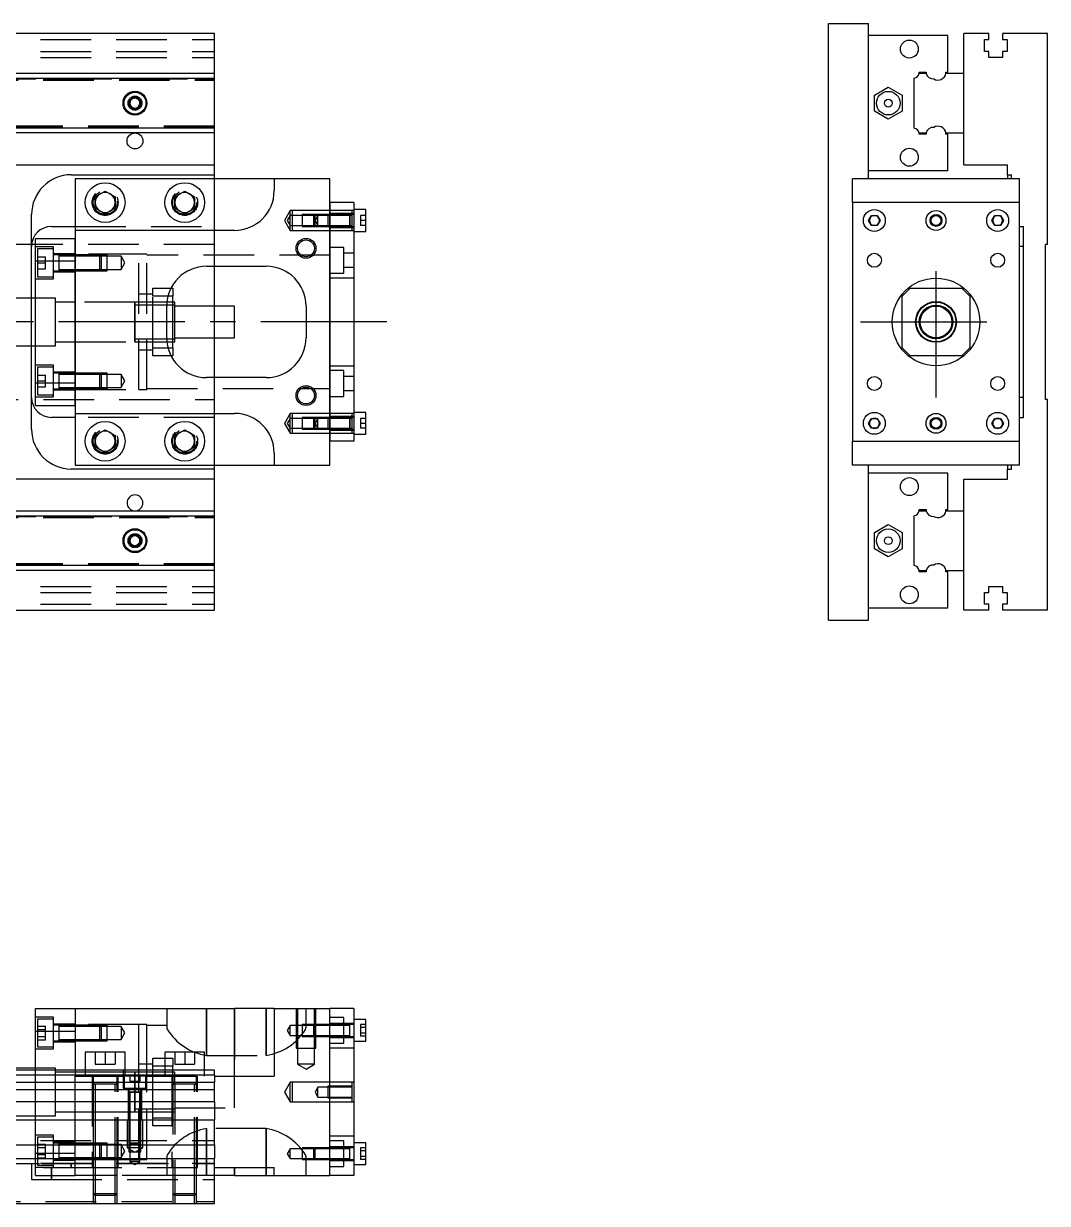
# Model space of a CAD drawing. Extents: x -10 to 729, y -290 to 77.
# Drawn here: x 472 to 729.4, y -221.6 to 75 of the extents above; entities that cross this region are included whole.
import ezdxf

# ---------------------------------------------------------------- set-up
doc = ezdxf.new("R2010")
doc.units = 0
doc.linetypes.add('CENTER', pattern=[50.8, 31.75, -6.35, 6.35, -6.35])
doc.linetypes.add('DASHED', pattern=[19.05, 12.7, -6.35])
doc.layers.get('0').update_dxf_attribs({"linetype": 'CONTINUOUS'})
doc.layers.add('CENTER', color=1, linetype='CENTER')

msp = doc.modelspace()

# ---------------------------------------------------------------- linework, layer by layer
at = {"color": 7, "linetype": 'CONTINUOUS'}
for p, q in [((674.39, 75), (684.39, 75)), ((674.39, -75), (674.39, 75)), ((684.39, 36), (684.39, 75)), ((520, 72.5), (310, 72.5)), ((520, 62.5), (520, 72.5)), ((704.39, 72), (684.39, 72)), ((704.39, 62.8), (704.39, 72)), ((708.39, 62.5), (708.39, 72.5)), ((714.69, 72.5), (708.39, 72.5)), ((714.69, 71), (714.69, 72.5)), ((718.09, 72.5), (718.09, 71)), ((729.39, 72.5), (718.09, 72.5)), ((729.39, 19.5), (729.39, 72.5)), ((713.54, 71), (714.69, 71)), ((713.54, 68), (713.54, 71)), ((718.09, 71), (719.24, 71)), ((719.24, 71), (719.24, 68)), ((714.69, 68), (713.54, 68)), ((714.69, 66.5), (714.69, 68)), ((718.09, 66.5), (714.69, 66.5)), ((718.09, 68), (718.09, 66.5)), ((719.24, 68), (718.09, 68)), ((310, 62.5), (520, 62.5)), ((520, 61.247728), (520, 62.5)), ((697.142272, 62.5), (698.91668, 62.5)), ((697.187056, 62.8), (698.89, 62.8)), ((703.867372, 62.5), (708.39, 62.5)), ((703.89, 62.8), (704.39, 62.8)), ((708.39, 47.5), (708.39, 62.5)), ((708.39, 47.5), (708.39, 62.5)), ((310, 61.247728), (520, 61.247728)), ((520, 48.752272), (520, 61.247728)), ((695.89, 48.752272), (695.89, 61.247728)), ((498.75, 55.721688), (500, 56.443376)), ((500, 56.443376), (501.25, 55.721688)), ((685.889999, 57.020726), (689.39, 59.041452)), ((685.89, 52.979274), (685.889999, 57.020726)), ((689.39, 59.041452), (692.889999, 57.020726)), ((692.889999, 57.020726), (692.889999, 52.979274)), ((498.75, 54.278312), (498.75, 55.721688)), ((500, 53.556624), (498.75, 54.278312)), ((501.25, 54.278312), (500, 53.556624)), ((501.25, 55.721688), (501.25, 54.278312)), ((689.39, 50.958548), (685.89, 52.979274)), ((692.889999, 52.979274), (689.39, 50.958548)), ((520, 48.752272), (310, 48.752272)), ((520, 47.5), (310, 47.5)), ((520, 47.5), (520, 48.752272)), ((520, 39.5), (520, 47.5)), ((697.142272, 47.5), (698.91668, 47.5)), ((703.867372, 47.5), (708.39, 47.5)), ((708.39, 39.5), (708.39, 47.5)), ((698.89, 47.2), (697.187056, 47.2)), ((704.39, 47.2), (703.89, 47.2)), ((704.39, 38), (704.39, 47.2)), ((446.708204, 39.5), (520, 39.5)), ((520, 37), (520, 39.5)), ((708.39, 39.5), (719.39, 39.5)), ((719.39, 37), (719.39, 39.5)), ((484, 37), (520, 37)), ((485, 36), (485, 23)), ((535, 36), (485, 36)), ((520, 36), (520, 37)), ((535, 36), (535, 33)), ((549, 36), (535, 36)), ((549, 30), (549, 36)), ((680.39, 30), (680.39, 36)), ((722.39, 36), (680.39, 36)), ((704.39, 38), (684.39, 38)), ((719.39, 37), (720.39, 37)), ((719.39, 37), (719.39, 36)), ((720.39, 36), (720.39, 37)), ((722.39, 30), (722.39, 36)), ((490, 31.443376), (492.5, 32.886752)), ((492.5, 32.886752), (495, 31.443376)), ((510, 31.443376), (512.5, 32.886752)), ((512.5, 32.886752), (515, 31.443376)), ((490, 28.556624), (490, 31.443376)), ((495, 31.443376), (495, 28.556624)), ((510, 28.556624), (510, 31.443376)), ((515, 31.443376), (515, 28.556624)), ((555, 30), (549, 30)), ((549, 30), (549, -30)), ((549, -30), (549, 30)), ((555, 30), (555, -30)), ((680.39, 30), (680.39, -30)), ((722.39, 30), (680.39, 30)), ((722.39, -30), (722.39, 30)), ((474, 6), (474, 27)), ((492.5, 27.113248), (490, 28.556624)), ((495, 28.556624), (492.5, 27.113248)), ((512.5, 27.113248), (510, 28.556624)), ((515, 28.556624), (512.5, 27.113248)), ((558, 28.25), (555, 28.25)), ((558, 22.75), (558, 28.25)), ((684.446624, 25.5), (685.168312, 26.75)), ((685.168312, 26.75), (686.611688, 26.75)), ((686.611688, 26.75), (687.333376, 25.5)), ((715.446624, 25.5), (716.168312, 26.75)), ((716.168312, 26.75), (717.611688, 26.75)), ((717.611688, 26.75), (718.333376, 25.5)), ((479, 24), (485, 24)), ((685.168312, 24.25), (684.446624, 25.5)), ((686.611688, 24.25), (685.168312, 24.25)), ((687.333376, 25.5), (686.611688, 24.25)), ((716.168312, 24.25), (715.446624, 25.5)), ((717.611688, 24.25), (716.168312, 24.25)), ((718.333376, 25.5), (717.611688, 24.25)), ((722.39, 24), (723.39, 24)), ((723.39, -24), (723.39, 24)), ((475, 21), (485, 21)), ((475, 15.32971), (475, 21)), ((485, 23), (485, 15.32971)), ((525, 23), (485, 23)), ((555, 22.75), (558, 22.75)), ((723.39, 19), (722.39, 19)), ((729.39, 19.5), (728.89, 19.5)), ((728.89, -19.5), (728.89, 19.5)), ((475, 15.32971), (485, 15.32971)), ((475, -15.32971), (475, 15.32971)), ((485, -15.32971), (485, 15.32971)), ((485, 15.32971), (485, -15.32971)), ((518, 14), (533, 14)), ((520, 4), (520, 14)), ((475, 6), (470, 6)), ((509.5, 6.5), (508.317542, 6.5)), ((509.069714, 8.5), (509.5, 8.5)), ((509.5, 8.5), (509.5, 6.5)), ((509.5, -6.5), (509.5, 6.5)), ((694.89, 8.5), (692.89, 6.5)), ((692.89, -6.5), (692.89, 6.5)), ((694.89, 8.5), (707.89, 8.5)), ((709.89, 6.5), (707.89, 8.5)), ((709.89, 6.5), (709.89, -6.5)), ((508, -4), (508, 4)), ((509.5, 4.25), (508.003126, 4.25)), ((510, 5), (509.5, 5)), ((510, 4.25), (509.5, 4.25)), ((510, 0), (510, 5)), ((525, 4), (510, 4)), ((525, 0), (525, 4)), ((543, 4), (543, -4)), ((510, -5), (510, 0)), ((525, -4), (525, 0)), ((508.003126, -4.25), (509.5, -4.25)), ((509.5, -4.25), (510, -4.25)), ((509.5, -5), (510, -5)), ((510, -4), (525, -4)), ((520, -14), (520, -4)), ((470, -6), (475, -6)), ((474, -27), (474, -6)), ((508.317542, -6.5), (509.5, -6.5)), ((509.5, -8.5), (509.069714, -8.5)), ((509.5, -6.5), (509.5, -8.5)), ((692.89, -6.5), (694.89, -8.5)), ((707.89, -8.5), (694.89, -8.5)), ((707.89, -8.5), (709.89, -6.5)), ((533, -14), (518, -14)), ((475, -15.32971), (485, -15.32971)), ((475, -21), (475, -15.32971)), ((485, -15.32971), (485, -23)), ((723.39, -19), (722.39, -19)), ((729.39, -19.5), (728.89, -19.5)), ((729.39, -72.5), (729.39, -19.5)), ((475, -21), (485, -21)), ((485, -23), (525, -23)), ((485, -23), (485, -36)), ((558, -22.75), (555, -22.75)), ((558, -28.25), (558, -22.75)), ((485, -24), (479, -24)), ((684.446624, -25.5), (685.168312, -24.25)), ((685.168312, -26.75), (684.446624, -25.5)), ((685.168312, -24.25), (686.611688, -24.25)), ((686.611688, -24.25), (687.333376, -25.5)), ((687.333376, -25.5), (686.611688, -26.75)), ((715.446624, -25.5), (716.168312, -24.25)), ((716.168312, -26.75), (715.446624, -25.5)), ((716.168312, -24.25), (717.611688, -24.25)), ((717.611688, -24.25), (718.333376, -25.5)), ((718.333376, -25.5), (717.611688, -26.75)), ((722.39, -24), (723.39, -24)), ((490, -28.556624), (492.5, -27.113248)), ((490, -31.443376), (490, -28.556624)), ((492.5, -27.113248), (495, -28.556624)), ((495, -28.556624), (495, -31.443376)), ((510, -28.556624), (512.5, -27.113248)), ((510, -31.443376), (510, -28.556624)), ((512.5, -27.113248), (515, -28.556624)), ((515, -28.556624), (515, -31.443376)), ((555, -28.25), (558, -28.25)), ((686.611688, -26.75), (685.168312, -26.75)), ((717.611688, -26.75), (716.168312, -26.75)), ((492.5, -32.886752), (490, -31.443376)), ((495, -31.443376), (492.5, -32.886752)), ((512.5, -32.886752), (510, -31.443376)), ((515, -31.443376), (512.5, -32.886752)), ((555, -30), (549, -30)), ((549, -36), (549, -30)), ((680.39, -30), (722.39, -30)), ((680.39, -36), (680.39, -30)), ((722.39, -36), (722.39, -30)), ((535, -33), (535, -36)), ((520, -37), (484, -37)), ((485, -36), (535, -36)), ((520, -37), (520, -36)), ((520, -39.5), (520, -37)), ((535, -36), (549, -36)), ((722.39, -36), (680.39, -36)), ((684.39, -75), (684.39, -36)), ((704.39, -38), (684.39, -38)), ((704.39, -47.2), (704.39, -38)), ((719.39, -36), (719.39, -37)), ((719.39, -39.5), (719.39, -37)), ((719.39, -37), (720.39, -37)), ((720.39, -37), (720.39, -36)), ((520, -39.5), (446.708204, -39.5)), ((520, -47.5), (520, -39.5)), ((708.39, -47.5), (708.39, -39.5)), ((708.39, -39.5), (719.39, -39.5)), ((697.187056, -47.2), (698.89, -47.2)), ((703.89, -47.2), (704.39, -47.2)), ((310, -47.5), (520, -47.5)), ((310, -48.752272), (520, -48.752272)), ((520, -48.752272), (520, -47.5)), ((520, -61.247728), (520, -48.752272)), ((695.89, -61.247728), (695.89, -48.752272)), ((697.142272, -47.5), (698.91668, -47.5)), ((703.867372, -47.5), (708.39, -47.5)), ((708.39, -62.5), (708.39, -47.5)), ((708.39, -62.5), (708.39, -47.5)), ((685.889999, -52.979274), (689.39, -50.958548)), ((685.89, -57.020726), (685.889999, -52.979274)), ((689.39, -50.958548), (692.889999, -52.979274)), ((692.889999, -52.979274), (692.889999, -57.020726)), ((498.75, -54.278312), (500, -53.556624)), ((498.75, -55.721688), (498.75, -54.278312)), ((500, -56.443376), (498.75, -55.721688)), ((500, -53.556624), (501.25, -54.278312)), ((501.25, -55.721688), (500, -56.443376)), ((501.25, -54.278312), (501.25, -55.721688)), ((689.39, -59.041452), (685.89, -57.020726)), ((692.889999, -57.020726), (689.39, -59.041452)), ((520, -61.247728), (310, -61.247728)), ((520, -62.5), (520, -61.247728)), ((520, -62.5), (310, -62.5)), ((520, -72.5), (520, -62.5)), ((697.142272, -62.5), (698.91668, -62.5)), ((698.89, -62.8), (697.187056, -62.8)), ((703.867372, -62.5), (708.39, -62.5)), ((704.39, -62.8), (703.89, -62.8)), ((704.39, -72), (704.39, -62.8)), ((708.39, -72.5), (708.39, -62.5)), ((713.54, -68), (714.69, -68)), ((713.54, -71), (713.54, -68)), ((714.69, -66.5), (718.09, -66.5)), ((714.69, -68), (714.69, -66.5)), ((718.09, -66.5), (718.09, -68)), ((718.09, -68), (719.24, -68)), ((719.24, -68), (719.24, -71)), ((714.69, -71), (713.54, -71)), ((714.69, -72.5), (714.69, -71)), ((718.09, -71), (718.09, -72.5)), ((719.24, -71), (718.09, -71)), ((310, -72.5), (520, -72.5)), ((704.39, -72), (684.39, -72)), ((714.69, -72.5), (708.39, -72.5)), ((729.39, -72.5), (718.09, -72.5)), ((674.39, -75), (684.39, -75)), ((475, -178.28029), (475, -172.61)), ((475, -172.61), (485, -172.61)), ((485, -172.61), (525, -172.61)), ((485, -172.61), (485, -188.11)), ((525, -189.61), (525, -172.61)), ((535, -172.61), (525, -172.61)), ((535, -172.61), (535, -189.61)), ((535, -172.61), (549, -172.61)), ((555, -172.61), (549, -172.61)), ((549, -214.61), (549, -172.61)), ((555, -172.61), (555, -214.61)), ((558, -175.36), (555, -175.36)), ((558, -180.86), (558, -175.36)), ((475, -188.11), (475, -178.28029)), ((475, -178.28029), (485, -178.28029)), ((555, -180.86), (558, -180.86)), ((497.5, -183.61), (487.5, -183.61)), ((487.5, -183.61), (487.5, -188.11)), ((497.5, -188.11), (497.5, -183.61)), ((517.5, -183.61), (507.5, -183.61)), ((507.5, -183.61), (507.5, -188.11)), ((517.5, -188.11), (517.5, -183.61)), ((520, -188.11), (305.5, -188.11)), ((520, -189.362272), (305.5, -189.362272)), ((475, -187.61), (469.995, -187.61)), ((500, -193.61), (500, -188.609994)), ((500, -198.610006), (500, -188.609994)), ((500, -189.36), (500, -189.61)), ((501, -189.36), (500, -189.36)), ((504.5, -189.36), (501, -189.36)), ((507.5, -189.36), (504.5, -189.36)), ((520, -189.362272), (520, -188.11)), ((520, -189.362272), (520, -191.13668)), ((520, -189.61), (535, -189.61)), ((305.5, -191.13668), (520, -191.13668)), ((500, -190.91), (500, -192.61)), ((500, -192.61), (500, -193.61)), ((520, -193.033076), (520, -191.13668)), ((520, -193.033076), (305.5, -193.033076)), ((520, -196.087372), (520, -193.033076)), ((520, -196.087372), (305.5, -196.087372)), ((500, -197.86), (510, -197.86)), ((520, -196.087372), (520, -200.61)), ((0, -200.61), (520, -200.61)), ((520, -206.91), (520, -200.61)), ((0, -206.91), (520, -206.91)), ((520, -206.91), (520, -210.31)), ((558, -206.36), (555, -206.36)), ((558, -211.86), (558, -206.36)), ((0, -210.31), (520, -210.31)), ((520, -221.61), (520, -210.31)), ((520, -212.61), (535, -212.61)), ((525, -214.61), (525, -212.61)), ((535, -214.61), (535, -212.61)), ((555, -211.86), (558, -211.86)), ((525, -214.61), (520, -214.61)), ((525, -214.61), (535, -214.61)), ((535, -214.61), (549, -214.61)), ((555, -214.61), (549, -214.61)), ((0, -221.61), (520, -221.61))]:
    msp.add_line(p, q, dxfattribs=at)
at = {"color": 3, "linetype": 'DASHED'}
for p, q in [((0, 71), (520, 71)), ((0, 68), (520, 68)), ((0, 66.5), (520, 66.5)), ((305.5, 61.1), (520, 61.1)), ((305.5, 60.8), (520, 60.8)), ((310, 61.1147), (520, 61.1147)), ((501.477374, 55.25955), (501.5, 55)), ((520, 49.2), (305.5, 49.2)), ((520, 48.9), (305.5, 48.9)), ((520, 48.8853), (310, 48.8853)), ((520, 24), (520, 36)), ((495.477798, 30.364306), (495.5, 30)), ((509.5, 30), (509.520026, 30.346056)), ((539, 28), (537.556624, 25.5)), ((539, 26.75), (538.278312, 25.5)), ((539, 26.75), (539, 28)), ((539.5, 28), (539, 28)), ((539, 24.25), (539, 26.75)), ((542, 26.75), (539, 26.75)), ((539.5, 28), (539.5, 23)), ((549, 28), (539.5, 28)), ((542, 26.999994), (542, 24.000006)), ((545.25, 26.999994), (542, 26.999994)), ((545, 26.75), (542, 26.75)), ((545.25, 27), (545, 26.75)), ((545, 24.25), (545, 26.75)), ((549, 26.75), (545, 26.75)), ((545.25, 27), (545.25, 24)), ((549, 27), (545.25, 27)), ((549, 26.999994), (545.25, 26.999994)), ((546, 26.75), (545.278312, 25.5)), ((546, 24.25), (546, 26.75)), ((548.5, 26.999994), (548.5, 26.75)), ((548.5, 26.75), (548.5, 24.25)), ((554.5, 28), (549, 28)), ((555, 27.25), (549, 27.25)), ((554, 27), (549, 27)), ((554, 26.75), (549, 26.75)), ((554, 27), (553.995, 27)), ((554, 23.999994), (554, 27.000006)), ((554, 26.75), (554, 27.000006)), ((554, 26.875392), (554, 27)), ((554, 27), (554, 26.875392)), ((555, 27), (554, 27)), ((554.005, 27), (554, 27)), ((554, 24.124608), (554, 26.875392)), ((554, 26.875392), (554, 25.498804)), ((554, 24.25), (554, 26.75)), ((554.5, 26.75), (554, 26.75)), ((554.5, 28), (554.5, 27)), ((555, 28), (554.5, 28)), ((554.5, 27), (554.5, 24)), ((556.7, 26.75), (556.7, 25.5)), ((558, 26.75), (556.7, 26.75)), ((485, 24), (520, 24)), ((520, 23), (520, 24)), ((537.556624, 25.5), (539, 23)), ((538.278312, 25.5), (539, 24.25)), ((539, 23), (539, 24.25)), ((539, 24.25), (542, 24.25)), ((542, 24.25), (545, 24.25)), ((542, 24.000006), (545.25, 24.000006)), ((545, 24.25), (549, 24.25)), ((545, 24.25), (545.25, 24)), ((545.25, 24.000006), (549, 24.000006)), ((545.25, 24), (549, 24)), ((545.278312, 25.5), (546, 24.25)), ((548.5, 24.25), (548.5, 24.000006)), ((549, 24.25), (554, 24.25)), ((549, 24), (554, 24)), ((549, 23.75), (555, 23.75)), ((553.995, 24), (554, 24)), ((554, 25.498804), (554, 24.124608)), ((554, 23.999994), (554, 24.25)), ((554, 24.25), (554.5, 24.25)), ((554, 24), (554, 24.124608)), ((554, 24.124608), (554, 24)), ((554, 24), (555, 24)), ((554, 24), (554.005, 24)), ((554.5, 24), (554.5, 23)), ((558, 25.5), (556.7, 25.5)), ((556.7, 25.5), (556.7, 24.25)), ((558, 24.25), (556.7, 24.25)), ((485, 15.32971), (485, 21)), ((520, 14), (520, 23)), ((539, 23), (539.5, 23)), ((539.5, 23), (549, 23)), ((549, 23), (554.5, 23)), ((554.5, 23), (555, 23)), ((520, 19.5), (76.969694, 19.5)), ((479.5, 18.849242), (475, 18.849242)), ((475.5, 18.349242), (475.5, 11.349242)), ((479.5, 18.349242), (475.5, 18.349242)), ((479.5, 10.849242), (479.5, 18.849242)), ((552.5, 18.75), (549, 18.75)), ((552.5, 12.25), (552.5, 18.75)), ((475.5, 16.349242), (477.5, 16.349242)), ((475.5, 14.849242), (477.5, 14.849242)), ((477.5, 14.849242), (477.5, 16.349242)), ((477.5, 13.349242), (477.5, 14.849242)), ((485, 17.099242), (479.5, 17.099242)), ((480.9, 16.849242), (479.5, 16.849242)), ((480.9, 16.849242), (480.895, 16.849242)), ((480.9, 16.849248), (480.9, 12.849238)), ((480.9, 16.849248), (480.9, 12.849238)), ((480.9, 16.849242), (480.9, 16.63278)), ((480.905, 16.849242), (480.9, 16.849242)), ((485, 16.849242), (480.9, 16.849242)), ((480.9, 16.63278), (480.9, 13.065704)), ((485, 16.499242), (480.9, 16.499242)), ((501, 17), (485, 17)), ((491.15, 16.849242), (485, 16.849242)), ((491.150006, 16.849238), (485, 16.849238)), ((491.5, 16.499242), (485, 16.499242)), ((491.15, 12.849242), (491.15, 16.849242)), ((491.5, 16.499242), (491.15, 16.849242)), ((493, 16.849238), (491.150006, 16.849238)), ((491.5, 16.499242), (491.5, 13.199242)), ((493, 16.499242), (491.5, 16.499242)), ((493, 12.849248), (493, 16.849238)), ((496.5, 16.499242), (493, 16.499242)), ((496.5, 16.499242), (496.5, 13.199242)), ((497.452628, 14.849242), (496.5, 16.499242)), ((496.5, 13.199242), (497.452628, 14.849242)), ((501, -17), (501, 17)), ((503, 17), (501, 17)), ((503, -17), (503, 17)), ((549, 16.75), (503, 16.75)), ((555, 17.25), (552.5, 17.25)), ((475.5, 13.349242), (477.5, 13.349242)), ((479.5, 12.849242), (480.9, 12.849242)), ((479.5, 12.599242), (485, 12.599242)), ((480.895, 12.849242), (480.9, 12.849242)), ((480.9, 13.199242), (485, 13.199242)), ((480.9, 13.065704), (480.9, 12.849242)), ((480.9, 12.849242), (480.905, 12.849242)), ((480.9, 12.849242), (485, 12.849242)), ((485, 13.199242), (491.5, 13.199242)), ((485, 12.849248), (491.150006, 12.849248)), ((485, 12.849242), (491.15, 12.849242)), ((491.15, 12.849242), (491.5, 13.199242)), ((491.150006, 12.849248), (493, 12.849248)), ((491.5, 13.199242), (493, 13.199242)), ((493, 13.199242), (496.5, 13.199242)), ((549, 12.25), (552.5, 12.25)), ((552.5, 13.75), (555, 13.75)), ((475, 10.849242), (479.5, 10.849242)), ((475.5, 11.349242), (479.5, 11.349242)), ((555, 11), (549, 11)), ((474, -6), (474, 6)), ((480, 6), (475, 6)), ((480, 0), (480, 6)), ((504.5, 7), (501, 7)), ((504.5, 8.5), (509.069714, 8.5)), ((504.5, 6.5), (504.5, 8.5)), ((508.317542, 6.5), (504.5, 6.5)), ((504.5, -6.5), (504.5, 6.5)), ((485, 5), (480, 5)), ((500.005, 5), (485, 5)), ((504.5, 5), (499.995, 5)), ((500, -5.000006), (500, 5.000006)), ((500, 4.43509), (500, 5)), ((500, 5), (500, 4.435078)), ((500, 4.435078), (500, -4.435962)), ((504.5, 4.25), (500, 4.25)), ((508.050126, 5), (504.5, 5)), ((508.003126, 4.25), (504.5, 4.25)), ((509.5, 5), (508.050126, 5)), ((520, -4), (520, 4)), ((480, -6), (480, 0)), ((480, -5), (485, -5)), ((485, -5), (500.005, -5)), ((499.995, -5), (504.5, -5)), ((500, -4.25), (504.5, -4.25)), ((500, -4.998998), (500, -4.435962)), ((500, -4.435962), (500, -5)), ((500, -5), (500, -4.998998)), ((504.5, -4.25), (508.003126, -4.25)), ((504.5, -5), (508.050126, -5)), ((508.050126, -5), (509.5, -5)), ((475, -6), (480, -6)), ((501, -7), (504.5, -7)), ((504.5, -6.5), (508.317542, -6.5)), ((504.5, -8.5), (504.5, -6.5)), ((509.069714, -8.5), (504.5, -8.5)), ((479.5, -10.849242), (475, -10.849242)), ((475.5, -11.349242), (475.5, -18.349242)), ((479.5, -11.349242), (475.5, -11.349242)), ((479.5, -18.849242), (479.5, -10.849242)), ((549, -11), (555, -11)), ((475.5, -13.349242), (477.5, -13.349242)), ((477.5, -14.849242), (477.5, -13.349242)), ((485, -12.599242), (479.5, -12.599242)), ((480.9, -12.849242), (479.5, -12.849242)), ((480.9, -12.849242), (480.895, -12.849242)), ((480.9, -12.849238), (480.9, -16.849248)), ((480.9, -12.849242), (480.9, -13.065704)), ((485, -12.849242), (480.9, -12.849242)), ((480.905, -12.849242), (480.9, -12.849242)), ((480.9, -13.065704), (480.9, -16.63278)), ((485, -13.199242), (480.9, -13.199242)), ((491.15, -12.849242), (485, -12.849242)), ((491.150006, -12.849248), (485, -12.849248)), ((491.5, -13.199242), (485, -13.199242)), ((491.15, -16.849242), (491.15, -12.849242)), ((491.5, -13.199242), (491.15, -12.849242)), ((493, -12.849248), (491.150006, -12.849248)), ((491.5, -13.199242), (491.5, -16.499242)), ((493, -13.199242), (491.5, -13.199242)), ((493, -16.849238), (493, -12.849248)), ((496.5, -13.199242), (493, -13.199242)), ((496.5, -13.199242), (496.5, -16.499242)), ((497.452628, -14.849242), (496.5, -13.199242)), ((520, -23), (520, -14)), ((552.5, -12.25), (549, -12.25)), ((552.5, -18.75), (552.5, -12.25)), ((555, -13.75), (552.5, -13.75)), ((475.5, -14.849242), (477.5, -14.849242)), ((475.5, -16.349242), (477.5, -16.349242)), ((477.5, -16.349242), (477.5, -14.849242)), ((479.5, -16.849242), (480.9, -16.849242)), ((479.5, -17.099242), (485, -17.099242)), ((480.895, -16.849242), (480.9, -16.849242)), ((480.9, -16.499242), (485, -16.499242)), ((480.9, -16.63278), (480.9, -16.849242)), ((480.9, -16.849242), (485, -16.849242)), ((480.9, -16.849242), (480.905, -16.849242)), ((485, -21), (485, -15.32971)), ((485, -16.499242), (491.5, -16.499242)), ((485, -16.849238), (491.150006, -16.849238)), ((485, -16.849242), (491.15, -16.849242)), ((485, -17), (501, -17)), ((491.15, -16.849242), (491.5, -16.499242)), ((491.150006, -16.849238), (493, -16.849238)), ((491.5, -16.499242), (493, -16.499242)), ((493, -16.499242), (496.5, -16.499242)), ((496.5, -16.499242), (497.452628, -14.849242)), ((501, -17), (503, -17)), ((503, -16.75), (549, -16.75)), ((552.5, -17.25), (555, -17.25)), ((76.969694, -19.5), (520, -19.5)), ((475, -18.849242), (479.5, -18.849242)), ((475.5, -18.349242), (479.5, -18.349242)), ((549, -18.75), (552.5, -18.75)), ((520, -24), (520, -23)), ((539, -23), (537.556624, -25.5)), ((539, -24.25), (539, -23)), ((539.5, -23), (539, -23)), ((539.5, -23), (539.5, -28)), ((549, -23), (539.5, -23)), ((554.5, -23), (549, -23)), ((554.5, -23), (554.5, -24)), ((555, -23), (554.5, -23)), ((520, -24), (485, -24)), ((520, -36), (520, -24)), ((537.556624, -25.5), (539, -28)), ((539, -24.25), (538.278312, -25.5)), ((538.278312, -25.5), (539, -26.75)), ((539, -26.75), (539, -24.25)), ((542, -24.25), (539, -24.25)), ((545.25, -24.000002), (542, -24.000006)), ((542, -24.000006), (542, -26.999994)), ((545, -24.25), (542, -24.25)), ((545.25, -24), (545, -24.25)), ((545, -26.75), (545, -24.25)), ((549, -24.25), (545, -24.25)), ((545.25, -24), (545.25, -27)), ((549, -24), (545.25, -24)), ((549, -24.000006), (545.25, -24.000002)), ((546, -24.25), (545.278312, -25.5)), ((545.278312, -25.5), (546, -26.75)), ((546, -26.75), (546, -24.25)), ((548.5, -24.000006), (548.5, -24.25)), ((548.5, -24.25), (548.5, -26.75)), ((555, -23.75), (549, -23.75)), ((554, -24), (549, -24)), ((554, -24.25), (549, -24.25)), ((554, -24), (553.995, -24)), ((554, -26.99949), (554, -23.999994)), ((554, -24.124608), (554, -24)), ((554, -24), (554, -24.124608)), ((555, -24), (554, -24)), ((554.005, -24), (554, -24)), ((554, -26.875392), (554, -24.124608)), ((554, -24.124608), (554, -25.501196)), ((554.5, -24.25), (554, -24.25)), ((554, -25.501196), (554, -26.875392)), ((554.5, -24), (554.5, -27)), ((556.7, -24.25), (556.7, -25.5)), ((558, -24.25), (556.7, -24.25)), ((558, -25.5), (556.7, -25.5)), ((556.7, -25.5), (556.7, -26.75)), ((495.477798, -29.635694), (495.5, -30)), ((509.5, -30), (509.520026, -29.653944)), ((539, -28), (539, -26.75)), ((539, -26.75), (542, -26.75)), ((539, -28), (539.5, -28)), ((539.5, -28), (549, -28)), ((542, -26.75), (545, -26.75)), ((542, -26.999994), (545.25, -26.999998)), ((545, -26.75), (549, -26.75)), ((545, -26.75), (545.25, -27)), ((545.25, -26.999998), (549, -26.999994)), ((545.25, -27), (549, -27)), ((548.5, -26.75), (548.5, -26.999994)), ((549, -26.75), (554, -26.75)), ((549, -27), (554, -27)), ((549, -27.25), (555, -27.25)), ((549, -28), (554.5, -28)), ((553.995, -27), (554, -27)), ((554, -26.75), (554.5, -26.75)), ((554, -27), (554, -26.875392)), ((554, -26.875392), (554, -27)), ((554, -27.000006), (554, -26.99949)), ((554, -27), (555, -27)), ((554, -27), (554.005, -27)), ((554.5, -27), (554.5, -28)), ((554.5, -28), (555, -28)), ((558, -26.75), (556.7, -26.75)), ((305.5, -48.9), (520, -48.9)), ((305.5, -49.2), (520, -49.2)), ((310, -48.8853), (520, -48.8853)), ((501.477374, -54.74045), (501.5, -55)), ((520, -60.8), (305.5, -60.8)), ((520, -61.1), (305.5, -61.1)), ((520, -61.1147), (310, -61.1147)), ((0, -66.5), (520, -66.5)), ((0, -68), (520, -68)), ((0, -71), (520, -71)), ((479.5, -174.760758), (475, -174.760758)), ((479.5, -182.760758), (479.5, -174.760758)), ((508, -172.61), (508, -177.344622)), ((518, -184.414212), (518, -172.61)), ((518, -172.61), (518, -184.414212)), ((525, -172.61), (525, -189.61)), ((533, -172.61), (533, -184.414212)), ((533, -184.414212), (533, -172.61)), ((540.500006, -172.61), (540.500006, -182.61)), ((540.9, -172.61), (540.9, -182.61)), ((543, -177.344622), (543, -172.61)), ((545.1, -182.61), (545.1, -172.61)), ((545.499994, -182.61), (545.499994, -172.61)), ((552.5, -174.86), (549, -174.86)), ((552.5, -181.36), (552.5, -174.86)), ((475.5, -175.260758), (475.5, -178.760758)), ((479.5, -175.260758), (475.5, -175.260758)), ((475.5, -177.028706), (477.5, -177.028706)), ((475.5, -177.894732), (477.5, -177.894732)), ((477.5, -177.894732), (477.5, -177.028706)), ((477.5, -179.626782), (477.5, -177.894732)), ((485, -176.510758), (479.5, -176.510758)), ((480.9, -176.760758), (479.5, -176.760758)), ((480.9, -176.760758), (480.895, -176.760758)), ((480.9, -176.760752), (480.9, -180.760762)), ((480.9, -176.760752), (480.9, -177.110758)), ((480.9, -176.760758), (480.9, -176.977426)), ((485, -176.760758), (480.9, -176.760758)), ((480.905, -176.760758), (480.9, -176.760758)), ((480.9, -176.977426), (480.9, -178.760758)), ((480.9, -177.110758), (480.9, -178.627714)), ((485, -177.110758), (480.9, -177.110758)), ((501, -176.61), (485, -176.61)), ((491.15, -176.760758), (485, -176.760758)), ((491.15, -176.76076), (485, -176.760762)), ((491.5, -177.110758), (485, -177.110758)), ((491.15, -178.760758), (491.15, -176.760758)), ((491.5, -177.110758), (491.15, -176.760758)), ((493, -176.760762), (491.15, -176.76076)), ((491.5, -177.110758), (491.5, -178.760758)), ((493, -177.110758), (491.5, -177.110758)), ((493, -180.760752), (493, -176.760762)), ((496.5, -177.110758), (493, -177.110758)), ((496.5, -177.110758), (496.5, -180.410758)), ((497.452628, -178.760758), (496.5, -177.110758)), ((501, -188.11), (501, -176.61)), ((503, -176.61), (501, -176.61)), ((503, -188.11), (503, -176.61)), ((508, -176.86), (503, -176.86)), ((508, -177.344622), (508.03311, -177.566202)), ((508.03311, -177.566202), (508.13006, -177.82654)), ((539, -176.86), (538.278312, -178.11)), ((539, -179.36), (539, -176.86)), ((542, -176.86), (539, -176.86)), ((545.25, -176.610002), (542, -176.610006)), ((542, -176.610006), (542, -179.609994)), ((545, -176.86), (542, -176.86)), ((542.840926, -177.887602), (542.9594, -177.592522)), ((542.9594, -177.592522), (543, -177.344622)), ((545.25, -176.61), (545, -176.86)), ((545, -179.36), (545, -176.86)), ((549, -176.86), (545, -176.86)), ((545.25, -176.61), (545.25, -179.61)), ((549, -176.61), (545.25, -176.61)), ((549, -176.610006), (545.25, -176.610002)), ((555, -176.36), (549, -176.36)), ((554.005, -176.61), (549, -176.61)), ((554, -176.86), (549, -176.86)), ((555, -176.61), (553.995, -176.61)), ((554, -178.11), (554, -176.609994)), ((554, -179.610006), (554, -176.609994)), ((554, -178.11), (554, -176.609994)), ((554, -179.610006), (554, -176.609994)), ((554, -176.61), (554, -176.73467)), ((554, -176.734678), (554, -176.61)), ((554, -176.61), (554, -176.73467)), ((554, -176.734678), (554, -176.61)), ((554, -177.979964), (554, -176.734678)), ((554, -177.984988), (554, -176.86)), ((556.7, -176.666624), (556.7, -177.388312)), ((558, -176.666624), (556.7, -176.666624)), ((556.7, -177.388312), (556.7, -178.831688)), ((558, -177.388312), (556.7, -177.388312)), ((475.5, -178.760758), (475.5, -182.260758)), ((475.5, -179.626782), (477.5, -179.626782)), ((475.5, -180.492808), (477.5, -180.492808)), ((477.5, -180.492808), (477.5, -179.626782)), ((479.5, -180.760758), (480.905, -180.760758)), ((480.895, -180.760758), (485, -180.760758)), ((480.9, -178.627714), (480.9, -178.893802)), ((480.9, -178.760758), (480.9, -180.760762)), ((480.9, -178.760758), (480.9, -180.54405)), ((480.9, -178.893802), (480.9, -180.410758)), ((480.9, -180.410758), (480.9, -180.760762)), ((480.9, -180.410758), (485, -180.410758)), ((480.9, -180.54405), (480.9, -180.760758)), ((480.9, -180.54405), (480.9, -180.760758)), ((480.9, -180.760758), (480.9, -180.54409)), ((485, -180.410758), (491.5, -180.410758)), ((485, -180.760752), (491.15, -180.760756)), ((485, -180.760758), (491.15, -180.760758)), ((491.15, -180.760758), (491.15, -178.760758)), ((491.15, -180.760758), (491.5, -180.410758)), ((491.15, -180.760756), (493, -180.760752)), ((491.5, -178.760758), (491.5, -180.410758)), ((491.5, -180.410758), (493, -180.410758)), ((493, -180.410758), (496.5, -180.410758)), ((496.5, -180.410758), (497.452628, -178.760758)), ((538.278312, -178.11), (539, -179.36)), ((539, -179.36), (542, -179.36)), ((542, -179.36), (545, -179.36)), ((542, -179.609994), (545.25, -179.609998)), ((545, -179.36), (549, -179.36)), ((545, -179.36), (545.25, -179.61)), ((545.25, -179.609998), (549, -179.609994)), ((545.25, -179.61), (549, -179.61)), ((549, -179.36), (554, -179.36)), ((549, -179.61), (554, -179.61)), ((549, -179.86), (555, -179.86)), ((553.995, -179.61), (554, -179.61)), ((554, -179.48533), (554, -177.979964)), ((554, -179.36), (554, -177.984988)), ((554, -179.610006), (554, -179.36)), ((554, -179.61), (554, -179.48533)), ((554, -179.61), (554.005, -179.61)), ((554, -179.61), (555, -179.61)), ((558, -178.831688), (556.7, -178.831688)), ((556.7, -178.831688), (556.7, -179.553376)), ((558, -179.553376), (556.7, -179.553376)), ((475, -182.760758), (479.5, -182.760758)), ((475.5, -182.260758), (479.5, -182.260758)), ((479.5, -181.010758), (485, -181.010758)), ((490, -183.61), (490, -186.61)), ((492.5, -183.61), (492.5, -186.61)), ((495, -183.61), (495, -186.61)), ((510, -183.61), (510, -186.61)), ((512.5, -183.61), (512.5, -186.61)), ((515, -183.61), (515, -186.61)), ((540.500006, -182.61), (545.499994, -182.61)), ((540.9, -182.61), (540.9, -186.61)), ((545.1, -186.61), (545.1, -182.61)), ((549, -181.36), (552.5, -181.36)), ((555, -182.61), (549, -182.61)), ((490, -186.61), (492.5, -186.61)), ((492.5, -186.61), (495, -186.61)), ((504.5, -186.61), (501, -186.61)), ((504.5, -185.11), (507.5, -185.11)), ((504.5, -187.11), (504.5, -185.11)), ((507.5, -185.11), (509.5, -185.11)), ((509.5, -185.11), (509.5, -187.11)), ((510, -186.61), (512.5, -186.61)), ((512.5, -186.61), (515, -186.61)), ((518, -184.414212), (533, -184.414212)), ((543, -186.61), (540.9, -186.61)), ((540.9, -186.61), (543, -187.822436)), ((545.1, -186.61), (543, -186.61)), ((543, -187.822436), (545.1, -186.61)), ((480, -187.61), (475, -187.61)), ((475, -200.61), (475, -188.11)), ((480, -188.11), (480, -187.61)), ((480, -193.61), (480, -188.11)), ((485, -188.61), (480, -188.61)), ((485, -188.11), (485, -189.61)), ((487.5, -188.61), (485, -188.61)), ((485, -189.61), (497.25, -189.61)), ((485, -200.61), (485, -189.61)), ((487.5, -188.11), (487.5, -189.61)), ((497.5, -188.61), (487.5, -188.61)), ((489.25, -189.61), (489.25, -212.61)), ((489.5, -189.61), (489.5, -191.61)), ((495.5, -191.61), (495.5, -189.61)), ((495.75, -212.61), (495.75, -189.61)), ((497, -188.11), (497, -192.61)), ((502.75, -189.61), (497.25, -189.61)), ((497.25, -189.61), (497.25, -192.61)), ((497.5, -189.61), (497.5, -188.11)), ((500.005, -188.61), (497.5, -188.61)), ((498.75, -189.61), (498.75, -190.91)), ((501, -188.61), (499.995, -188.61)), ((500, -188.61), (500, -189.174922)), ((500, -189.17491), (500, -188.61)), ((500, -189.174922), (500, -189.5097)), ((500, -189.61), (500, -190.91)), ((501, -189.61), (501, -188.11)), ((504.5, -188.61), (501, -188.61)), ((501, -192.61), (501, -189.61)), ((501.25, -189.61), (501.25, -190.91)), ((502.75, -189.61), (520, -189.61)), ((502.75, -192.61), (502.75, -189.61)), ((503, -192.61), (503, -188.11)), ((507.5, -187.11), (504.5, -187.11)), ((504.5, -188.11), (504.5, -187.11)), ((504.5, -189.61), (504.5, -188.11)), ((507.5, -188.61), (504.5, -188.61)), ((504.5, -200.11), (504.5, -189.61)), ((509.5, -187.11), (507.5, -187.11)), ((507.5, -188.11), (507.5, -189.61)), ((509.5, -188.61), (507.5, -188.61)), ((509.5, -189.36), (507.5, -189.36)), ((509.25, -189.61), (509.25, -212.61)), ((509.5, -188.11), (509.5, -187.11)), ((509.5, -189.61), (509.5, -188.11)), ((510, -188.61), (509.5, -188.61)), ((510, -189.36), (509.5, -189.36)), ((509.5, -189.61), (509.5, -191.61)), ((510, -189.61), (510, -188.61)), ((510, -191.61), (510, -189.61)), ((515.5, -191.61), (515.5, -189.61)), ((515.75, -212.61), (515.75, -189.61)), ((517.5, -189.61), (517.5, -188.11)), ((525, -197.61), (525, -189.61)), ((495.500006, -191.61), (489.499994, -191.61)), ((495.500006, -191.61), (489.499994, -191.61)), ((495.500006, -191.61), (489.499994, -191.61)), ((489.5, -191.605), (489.5, -191.61)), ((489.5, -191.61), (489.84965, -191.61)), ((489.849602, -191.61), (489.5, -191.61)), ((489.5, -191.61), (489.5, -191.615)), ((489.5, -191.61), (489.5, -200.61)), ((495.15035, -191.61), (489.849602, -191.61)), ((490, -191.61), (490, -200.61)), ((495, -212.61), (495, -191.61)), ((495.150204, -191.61), (495.5, -191.61)), ((495.5, -191.61), (495.15035, -191.61)), ((495.5, -191.61), (495.5, -191.605)), ((495.5, -191.615), (495.5, -191.61)), ((495.5, -212.61), (495.5, -191.61)), ((497, -192.61), (503, -192.61)), ((498.25, -192.61), (498.25, -200.61)), ((498.5, -192.61), (498.5, -193.61)), ((498.75, -190.91), (500, -190.91)), ((500, -190.91), (501.25, -190.91)), ((500, -191.00963), (500, -192.609882)), ((500, -192.609882), (500, -193.409974)), ((501, -193.61), (501, -192.61)), ((501.5, -193.61), (501.5, -192.61)), ((501.75, -200.61), (501.75, -192.61)), ((503, -193.61), (503, -192.61)), ((515.500006, -191.61), (509.499994, -191.61)), ((515.500006, -191.61), (509.499994, -191.61)), ((509.5, -191.605), (509.5, -191.61)), ((509.5, -191.61), (509.84965, -191.61)), ((509.849602, -191.61), (509.5, -191.61)), ((509.5, -191.61), (509.5, -212.61)), ((509.5, -191.61), (509.5, -191.615)), ((515.15035, -191.61), (509.849602, -191.61)), ((510, -191.61), (510, -212.61)), ((515, -212.61), (515, -191.61)), ((515.150204, -191.61), (515.5, -191.61)), ((515.5, -191.61), (515.15035, -191.61)), ((515.5, -191.61), (515.5, -191.605)), ((515.5, -212.61), (515.5, -191.61)), ((515.5, -191.615), (515.5, -191.61)), ((539, -191.11), (537.556624, -193.61)), ((539, -196.11), (539, -191.11)), ((539.5, -191.11), (539, -191.11)), ((539.5, -191.11), (539.5, -196.11)), ((549, -191.11), (539.5, -191.11)), ((546, -192.36), (545.278312, -193.61)), ((546, -194.86), (546, -192.36)), ((548.5, -192.36), (546, -192.36)), ((548.5, -192.110006), (548.5, -195.109994)), ((549, -192.110006), (548.5, -192.110006)), ((554.5, -192.36), (548.5, -192.36)), ((554.5, -191.11), (549, -191.11)), ((554.5, -192.110006), (549, -192.110006)), ((554.5, -191.11), (554.5, -196.11)), ((555, -191.11), (554.5, -191.11)), ((480, -199.61), (480, -193.61)), ((501.500006, -193.61), (498.499994, -193.61)), ((500, -193.61), (498.499994, -193.61)), ((498.5, -193.605), (498.5, -193.61)), ((498.5, -193.61), (498.62467, -193.61)), ((498.624678, -193.61), (498.5, -193.61)), ((498.5, -193.61), (498.5, -193.615)), ((498.5, -193.61), (498.5, -200.61)), ((498.62467, -193.61), (501.375392, -193.61)), ((499.998804, -193.61), (498.624678, -193.61)), ((498.75, -193.61), (498.75, -200.61)), ((501.37533, -193.61), (499.998804, -193.61)), ((500, -193.409974), (500, -193.61)), ((501.500006, -193.61), (500, -193.61)), ((500, -193.61), (500, -197.86)), ((500, -193.61), (500, -198.045962)), ((501, -210.61), (501, -193.61)), ((501.25, -200.61), (501.25, -193.61)), ((501.5, -193.61), (501.37533, -193.61)), ((501.375392, -193.61), (501.5, -193.61)), ((501.5, -193.61), (501.5, -193.605)), ((501.5, -193.615), (501.5, -193.61)), ((501.5, -200.61), (501.5, -193.61)), ((503, -210.61), (503, -193.61)), ((537.556624, -193.61), (539, -196.11)), ((545.278312, -193.61), (546, -194.86)), ((546, -194.86), (548.5, -194.86)), ((548.5, -194.86), (554.5, -194.86)), ((548.5, -195.109994), (549, -195.109994)), ((549, -195.109994), (554.5, -195.109994)), ((480, -198.61), (485, -198.61)), ((485, -198.61), (489.5, -198.61)), ((489.5, -198.61), (490, -198.61)), ((490, -198.61), (500.005, -198.61)), ((499.995, -198.61), (509.5, -198.61)), ((500, -198.610006), (500, -197.86)), ((500, -198.61), (500, -198.045962)), ((500, -198.045962), (500, -198.61)), ((500.005, -198.61), (509.5, -198.61)), ((509.5, -198.61), (510, -198.61)), ((510, -197.61), (525, -197.61)), ((539, -196.11), (539.5, -196.11)), ((539.5, -196.11), (549, -196.11)), ((549, -196.11), (554.5, -196.11)), ((554.5, -196.11), (555, -196.11)), ((470, -199.61), (475, -199.61)), ((475, -199.61), (480, -199.61)), ((475, -206.91), (475, -200.61)), ((485, -206.91), (485, -200.61)), ((489.5, -200.61), (489.5, -206.91)), ((490, -200.61), (490, -206.91)), ((498, -200.61), (498, -207.61)), ((498.5, -200.61), (498.5, -206.36)), ((498.500006, -200.61), (498.500006, -206.360006)), ((498.75, -200.61), (498.75, -206.61)), ((501.25, -206.61), (501.25, -200.61)), ((501.499994, -206.360006), (501.499994, -200.61)), ((501.5, -206.36), (501.5, -200.61)), ((502, -207.61), (502, -200.61)), ((504.5, -200.11), (509.5, -200.11)), ((504.5, -202.11), (504.5, -200.11)), ((479.5, -204.459242), (475, -204.459242)), ((479.5, -212.459242), (479.5, -204.459242)), ((509.5, -202.11), (504.5, -202.11)), ((533, -202.805788), (518, -202.805788)), ((518, -214.61), (518, -202.805788)), ((518, -202.805788), (518, -212.61)), ((533, -202.805788), (533, -214.61)), ((533, -212.61), (533, -202.805788)), ((549, -204.61), (555, -204.61)), ((0, -205.76), (520, -205.76)), ((475, -208.93971), (475, -206.91)), ((475.5, -204.959242), (475.5, -206.91)), ((479.5, -204.959242), (475.5, -204.959242)), ((475.5, -206.727192), (477.5, -206.727192)), ((475.5, -206.91), (475.5, -208.459242)), ((475.5, -207.593218), (477.5, -207.593218)), ((477.5, -207.593218), (477.5, -206.727192)), ((477.5, -209.325268), (477.5, -207.593218)), ((485, -206.209242), (479.5, -206.209242)), ((480.9, -206.459242), (479.5, -206.459242)), ((480.9, -206.459242), (480.895, -206.459242)), ((480.9, -206.459238), (480.9, -206.91)), ((480.9, -206.459242), (480.9, -206.67591)), ((485, -206.459242), (480.9, -206.459242)), ((480.905, -206.459242), (480.9, -206.459242)), ((480.9, -206.67591), (480.9, -206.909676)), ((485, -206.809242), (480.9, -206.809242)), ((480.9, -206.909676), (480.9, -207.044256)), ((480.9, -206.91), (480.9, -207.044252)), ((480.9, -207.044252), (480.9, -208.319196)), ((480.9, -207.044256), (480.9, -208.459242)), ((489.5, -206.459242), (485, -206.459242)), ((489.5, -206.459248), (485, -206.459248)), ((489.5, -206.809242), (485, -206.809242)), ((485, -210.31), (485, -206.91)), ((490, -206.459242), (489.5, -206.459242)), ((490, -206.459248), (489.5, -206.459248)), ((490, -206.809242), (489.5, -206.809242)), ((489.5, -206.91), (489.5, -210.31)), ((491.15, -206.459242), (490, -206.459242)), ((491.15, -206.459244), (490, -206.459248)), ((491.5, -206.809242), (490, -206.809242)), ((490, -206.91), (490, -210.31)), ((491.15, -206.91), (491.15, -206.459242)), ((491.5, -206.809242), (491.15, -206.459242)), ((493, -206.459248), (491.15, -206.459244)), ((491.15, -208.459242), (491.15, -206.91)), ((491.5, -206.809242), (491.5, -206.91)), ((493, -206.809242), (491.5, -206.809242)), ((491.5, -206.91), (491.5, -208.459242)), ((493, -206.91), (493, -206.459248)), ((496.5, -206.809242), (493, -206.809242)), ((493, -210.31), (493, -206.91)), ((496.5, -206.809242), (496.5, -210.109242)), ((497.452628, -208.459242), (496.5, -206.809242)), ((502, -207.61), (498, -207.61)), ((498, -207.61), (500, -208.7647)), ((498.5, -206.36), (501.5, -206.36)), ((498.5, -206.36), (498.75, -206.61)), ((498.500006, -206.360006), (498.500006, -206.91)), ((498.500006, -206.91), (498.500006, -208.61)), ((501.25, -206.61), (498.75, -206.61)), ((498.75, -206.61), (498.75, -208.61)), ((500, -208.7647), (502, -207.61)), ((501.25, -206.61), (501.5, -206.36)), ((501.25, -208.61), (501.25, -206.61)), ((501.499994, -206.91), (501.499994, -206.360006)), ((501.499994, -208.61), (501.499994, -206.91)), ((545.25, -207.610002), (542, -207.610006)), ((542, -207.610006), (542, -210.609994)), ((545.25, -207.61), (545, -207.86)), ((545.25, -207.61), (545.25, -210.61)), ((549, -207.61), (545.25, -207.61)), ((549, -207.610006), (545.25, -207.610002)), ((552.5, -205.86), (549, -205.86)), ((555, -207.36), (549, -207.36)), ((554.005, -207.61), (549, -207.61)), ((552.5, -212.36), (552.5, -205.86)), ((555, -207.61), (553.995, -207.61)), ((554, -209.11), (554, -207.609994)), ((554, -210.610006), (554, -207.609994)), ((554, -207.86), (554, -207.609994)), ((554, -207.61), (554, -207.73467)), ((554, -207.734678), (554, -207.61)), ((554, -207.734678), (554, -207.61)), ((475, -210.31), (475, -208.93971)), ((475, -208.93971), (485, -208.93971)), ((475, -211.61), (475, -210.31)), ((475.5, -208.459242), (475.5, -210.31)), ((475.5, -209.325268), (477.5, -209.325268)), ((475.5, -210.191294), (477.5, -210.191294)), ((475.5, -210.31), (475.5, -211.61)), ((477.5, -210.191294), (477.5, -209.325268)), ((479.5, -210.459242), (480.9, -210.459242)), ((480.895, -210.459242), (480.9, -210.459242)), ((480.9, -208.319196), (480.9, -208.599288)), ((480.9, -208.459242), (480.9, -209.874302)), ((480.9, -208.599288), (480.9, -209.874304)), ((480.9, -209.874302), (480.9, -210.242534)), ((480.9, -209.874304), (480.9, -210.31)), ((480.9, -210.109242), (485, -210.109242)), ((480.9, -210.242534), (480.9, -210.310154)), ((480.9, -210.31), (480.9, -210.459248)), ((480.9, -210.310154), (480.9, -210.459242)), ((480.9, -210.459242), (485, -210.459242)), ((480.9, -210.459242), (480.905, -210.459242)), ((485, -210.109242), (489.5, -210.109242)), ((485, -212.61), (485, -210.31)), ((485, -210.459238), (489.5, -210.459238)), ((485, -210.459242), (489.5, -210.459242)), ((489.5, -210.109242), (490, -210.109242)), ((489.5, -210.31), (489.5, -212.61)), ((489.5, -210.459238), (490, -210.459238)), ((489.5, -210.459242), (490, -210.459242)), ((490, -210.109242), (491.5, -210.109242)), ((490, -210.31), (490, -212.61)), ((490, -210.459238), (491.15, -210.45924)), ((490, -210.459242), (491.15, -210.459242)), ((491.15, -210.31), (491.15, -208.459242)), ((491.15, -210.459242), (491.15, -210.31)), ((491.15, -210.459242), (491.299242, -210.31)), ((491.15, -210.45924), (493, -210.459238)), ((491.299242, -210.31), (491.5, -210.109242)), ((491.5, -208.459242), (491.5, -210.109242)), ((491.5, -210.109242), (493, -210.109242)), ((493, -210.109242), (496.5, -210.109242)), ((493, -210.459238), (493, -210.31)), ((496.5, -210.109242), (497.452628, -208.459242)), ((498.500006, -208.61), (501.499994, -208.61)), ((498.75, -208.61), (498.75, -211.11)), ((501.25, -211.11), (501.25, -208.61)), ((503, -210.36), (508, -210.36)), ((508.04045, -209.62777), (508, -209.875378)), ((508, -209.875378), (508, -214.61)), ((508.157746, -209.335106), (508.04045, -209.62777)), ((539, -207.86), (538.278312, -209.11)), ((538.278312, -209.11), (539, -210.36)), ((539, -210.36), (539, -207.86)), ((542, -207.86), (539, -207.86)), ((539, -210.36), (542, -210.36)), ((545, -207.86), (542, -207.86)), ((542, -210.36), (545, -210.36)), ((542.96713, -209.654484), (542.869204, -209.391862)), ((543, -209.875378), (542.96713, -209.654484)), ((543, -214.61), (543, -209.875378)), ((545, -210.36), (545, -207.86)), ((549, -207.86), (545, -207.86)), ((545, -210.36), (549, -210.36)), ((545, -210.36), (545.25, -210.61)), ((554, -207.86), (549, -207.86)), ((549, -210.36), (554, -210.36)), ((554, -208.979964), (554, -207.734678)), ((554, -208.984988), (554, -207.86)), ((554, -210.48533), (554, -208.979964)), ((554, -210.36), (554, -208.984988)), ((554, -210.610006), (554, -210.36)), ((554, -210.61), (554, -210.48533)), ((556.7, -207.666624), (556.7, -208.388312)), ((558, -207.666624), (556.7, -207.666624)), ((558, -208.388312), (556.7, -208.388312)), ((556.7, -208.388312), (556.7, -209.831688)), ((556.7, -209.831688), (556.7, -210.553376)), ((558, -209.831688), (556.7, -209.831688)), ((558, -210.553376), (556.7, -210.553376)), ((0, -211.46), (520, -211.46)), ((463.291796, -211.61), (476.708204, -211.61)), ((474, -211.61), (474, -212.61)), ((474, -212.61), (474, -215.61)), ((475, -214.61), (475, -211.61)), ((475, -212.459242), (479.5, -212.459242)), ((475.5, -211.61), (475.5, -211.959242)), ((475.5, -211.959242), (479.5, -211.959242)), ((476.708204, -211.61), (520, -211.61)), ((477, -212.61), (484, -212.61)), ((479, -215.61), (479, -212.61)), ((479, -212.61), (479, -214.61)), ((479.5, -210.709242), (485, -210.709242)), ((484, -212.61), (484, -211.61)), ((484, -211.61), (484, -212.61)), ((484, -212.61), (520, -212.61)), ((485, -210.61), (489.5, -210.61)), ((485, -214.61), (485, -212.61)), ((489.5, -210.61), (490, -210.61)), ((489.5, -212.61), (489.5, -219.11)), ((489.500006, -212.61), (489.500006, -219.110006)), ((490, -210.61), (501, -210.61)), ((490, -212.61), (490, -219.61)), ((495, -219.61), (495, -212.61)), ((495.499994, -219.110006), (495.499994, -212.61)), ((495.5, -219.11), (495.5, -212.61)), ((501.25, -211.11), (498.75, -211.11)), ((498.75, -211.11), (500, -211.831688)), ((500, -211.831688), (501.25, -211.11)), ((501, -210.61), (503, -210.61)), ((509.5, -212.61), (509.5, -219.11)), ((509.500006, -212.61), (509.500006, -219.110006)), ((510, -212.61), (510, -219.61)), ((515, -219.61), (515, -212.61)), ((515.499994, -219.110006), (515.499994, -212.61)), ((515.5, -219.11), (515.5, -212.61)), ((518, -212.61), (518, -214.61)), ((525, -212.61), (525, -214.61)), ((533, -214.61), (533, -212.61)), ((542, -210.609994), (545.25, -210.609998)), ((545.25, -210.609998), (549, -210.609994)), ((545.25, -210.61), (549, -210.61)), ((549, -210.61), (554, -210.61)), ((549, -210.86), (555, -210.86)), ((549, -212.36), (552.5, -212.36)), ((553.995, -210.61), (554, -210.61)), ((554, -210.61), (555, -210.61)), ((554, -210.61), (554.005, -210.61)), ((474, -215.61), (479, -215.61)), ((475, -214.61), (485, -214.61)), ((479, -214.61), (479, -215.61)), ((479, -215.61), (520, -215.61)), ((489.5, -214.61), (485, -214.61)), ((490, -214.61), (489.5, -214.61)), ((495, -214.61), (490, -214.61)), ((495.5, -214.61), (495, -214.61)), ((509.5, -214.61), (495.5, -214.61)), ((510, -214.61), (509.5, -214.61)), ((515, -214.61), (510, -214.61)), ((515.5, -214.61), (515, -214.61)), ((520, -214.61), (515.5, -214.61)), ((489.5, -219.11), (495.5, -219.11)), ((489.5, -219.11), (490, -219.61)), ((489.500006, -219.110006), (489.500006, -221.61)), ((495, -219.61), (495.5, -219.11)), ((495.499994, -221.61), (495.499994, -219.110006)), ((509.5, -219.11), (515.5, -219.11)), ((509.5, -219.11), (510, -219.61)), ((509.500006, -219.110006), (509.500006, -221.61)), ((515, -219.61), (515.5, -219.11)), ((515.499994, -221.61), (515.499994, -219.110006)), ((77.499994, -221.11), (520, -221.11)), ((495, -219.61), (490, -219.61)), ((490, -219.61), (490, -221.61)), ((495, -221.61), (495, -219.61)), ((515, -219.61), (510, -219.61)), ((510, -219.61), (510, -221.61)), ((515, -221.61), (515, -219.61))]:
    msp.add_line(p, q, dxfattribs=at)
at = {"color": 7, "linetype": 'CONTINUOUS'}
for centre, radius in [((694.689999, 68.6), 2.25), ((500, 55), 3), ((500, 55), 2.75), ((689.39, 55), 2.97), ((689.39, 55), 0.97), ((500, 45.5), 2), ((694.689999, 41.4), 2.25), ((492.5, 30), 5), ((512.5, 30), 5), ((685.89, 25.5), 2.75), ((701.39, 25.5), 2.5), ((701.39, 25.5), 1.25), ((716.89, 25.5), 2.75), ((543, 18.5), 2.1), ((685.89, 15.5), 1.75), ((716.89, 15.5), 1.75), ((701.39, 0), 11), ((701.39, 0), 5.125), ((701.39, 0), 5), ((701.39, 0), 4.25), ((701.39, 0), 4), ((685.89, -15.5), 1.75), ((716.89, -15.5), 1.75), ((543, -18.5), 2.1), ((685.89, -25.5), 2.75), ((701.39, -25.5), 2.5), ((716.89, -25.5), 2.75), ((492.5, -30), 5), ((512.5, -30), 5), ((701.39, -25.5), 1.25), ((694.689999, -41.4), 2.25), ((500, -55), 3), ((500, -55), 2.75), ((689.39, -55), 2.97), ((689.39, -55), 0.97), ((694.689999, -68.6), 2.25)]:
    msp.add_circle(centre, radius, dxfattribs=at)
at = {"color": 3, "linetype": 'DASHED'}
for centre, radius in [((500, 55), 1.75), ((500, 55), 1.5), ((492.5, 30), 3.25), ((492.5, 30), 3), ((512.5, 30), 3.25), ((512.5, 30), 3), ((492.5, -30), 3.25), ((492.5, -30), 3), ((512.5, -30), 3.25), ((512.5, -30), 3), ((500, -55), 1.75), ((500, -55), 1.5)]:
    msp.add_circle(centre, radius, dxfattribs=at)
at = {"color": 3, "linetype": 'CONTINUOUS'}
for centre, radius in [((701.39, 25.5), 1.5), ((543, 18.5), 2.5), ((543, -18.5), 2.5), ((701.39, -25.5), 1.5)]:
    msp.add_circle(centre, radius, dxfattribs=at)
at = {"color": 7, "linetype": 'CONTINUOUS'}
for centre, radius, start, end in [((695.49, 62.9), 1.7, 283.608961, 346.391039), ((695.49, 62.9), 1.7, 346.391039, 356.627713), ((700.59, 62.8), 1.7, 180, 190.164249), ((700.59, 62.8), 1.7, 190.164249, 277.540197), ((701.89, 62.8), 2, 237.42103, 351.373073), ((701.89, 62.8), 2, 351.373073, 0), ((500, 55), 1.25, 120, 180), ((500, 55), 1.25, 180, 240), ((500, 55), 1.25, 60, 120), ((500, 55), 1.25, 240, 300), ((500, 55), 1.25, 0, 60), ((500, 55), 1.25, 300, 0), ((695.49, 47.1), 1.7, 13.608961, 76.391039), ((695.49, 47.1), 1.7, 3.372287, 13.608961), ((700.59, 47.2), 1.7, 169.835751, 180), ((700.59, 47.2), 1.7, 82.459803, 169.835751), ((701.89, 47.2), 2, 8.626927, 122.57897), ((701.89, 47.2), 2, 0, 8.626927), ((484, 27), 10, 90, 180), ((525, 33), 10, 270, 0), ((492.5, 30), 2.5, 120, 180), ((492.5, 30), 2.5, 180, 240), ((492.5, 30), 2.5, 60, 120), ((492.5, 30), 2.5, 0, 60), ((492.5, 30), 2.5, 300, 0), ((512.5, 30), 2.5, 120, 180), ((512.5, 30), 2.5, 180, 240), ((512.5, 30), 2.5, 60, 120), ((512.5, 30), 2.5, 0, 60), ((512.5, 30), 2.5, 300, 0), ((492.5, 30), 2.5, 240, 300), ((512.5, 30), 2.5, 240, 300), ((685.89, 25.5), 1.25, 90, 150), ((685.89, 25.5), 1.25, 30, 90), ((716.89, 25.5), 1.25, 90, 150), ((716.89, 25.5), 1.25, 30, 90), ((479, 19), 5, 90, 180), ((685.89, 25.5), 1.25, 150, 180), ((685.89, 25.5), 1.25, 180, 210), ((685.89, 25.5), 1.25, 210, 270), ((685.89, 25.5), 1.25, 270, 330), ((685.89, 25.5), 1.25, 330, 30), ((716.89, 25.5), 1.25, 150, 180), ((716.89, 25.5), 1.25, 180, 210), ((716.89, 25.5), 1.25, 210, 270), ((716.89, 25.5), 1.25, 270, 330), ((716.89, 25.5), 1.25, 330, 30), ((518, 4), 10, 90, 180), ((533, 4), 10, 0, 90), ((518, -4), 10, 180, 270), ((533, -4), 10, 270, 0), ((479, -19), 5, 180, 270), ((525, -33), 10, 0, 90), ((685.89, -25.5), 1.25, 150, 180), ((685.89, -25.5), 1.25, 180, 210), ((685.89, -25.5), 1.25, 90, 150), ((685.89, -25.5), 1.25, 210, 270), ((685.89, -25.5), 1.25, 30, 90), ((685.89, -25.5), 1.25, 270, 330), ((685.89, -25.5), 1.25, 330, 30), ((716.89, -25.5), 1.25, 150, 180), ((716.89, -25.5), 1.25, 180, 210), ((716.89, -25.5), 1.25, 90, 150), ((716.89, -25.5), 1.25, 210, 270), ((716.89, -25.5), 1.25, 30, 90), ((716.89, -25.5), 1.25, 270, 330), ((716.89, -25.5), 1.25, 330, 30), ((484, -27), 10, 180, 270), ((492.5, -30), 2.5, 120, 180), ((492.5, -30), 2.5, 60, 120), ((492.5, -30), 2.5, 0, 60), ((512.5, -30), 2.5, 120, 180), ((512.5, -30), 2.5, 60, 120), ((512.5, -30), 2.5, 0, 60), ((492.5, -30), 2.5, 180, 240), ((492.5, -30), 2.5, 240, 300), ((492.5, -30), 2.5, 300, 0), ((512.5, -30), 2.5, 180, 240), ((512.5, -30), 2.5, 240, 300), ((512.5, -30), 2.5, 300, 0), ((500, -45.5), 2, 90, 270), ((500, -45.5), 2, 270, 90), ((695.49, -47.1), 1.7, 346.391039, 356.627713), ((700.59, -47.2), 1.7, 180, 190.164249), ((701.89, -47.2), 2, 351.373073, 0), ((695.49, -47.1), 1.7, 283.608961, 346.391039), ((700.59, -47.2), 1.7, 190.164249, 277.540197), ((701.89, -47.2), 2, 237.42103, 351.373073), ((500, -55), 1.25, 120, 180), ((500, -55), 1.25, 180, 240), ((500, -55), 1.25, 60, 120), ((500, -55), 1.25, 240, 300), ((500, -55), 1.25, 0, 60), ((500, -55), 1.25, 300, 0), ((695.49, -62.9), 1.7, 13.608961, 76.391039), ((700.59, -62.8), 1.7, 82.459803, 169.835751), ((701.89, -62.8), 2, 8.626927, 122.57897), ((695.49, -62.9), 1.7, 3.372287, 13.608961), ((700.59, -62.8), 1.7, 169.835751, 180), ((701.89, -62.8), 2, 0, 8.626927)]:
    msp.add_arc(centre, radius, start, end, dxfattribs=at)
at = {"color": 3, "linetype": 'DASHED'}
for centre, radius, start, end in [((520.201275, -170.428539), 14.157848, 211.50258976, 261.05531002), ((530.815867, -170.438484), 14.145367, 278.88236378, 328.22318375), ((520.183807, -216.780381), 14.144196, 98.88176758, 148.23855413), ((530.758198, -216.852636), 14.224613, 31.634421, 80.93236938)]:
    msp.add_arc(centre, radius, start, end, dxfattribs=at)
at = {"layer": 'CENTER', "color": 1, "linetype": 'CENTER'}
for p, q in [((701.39, -19), (701.39, 19)), ((563.361871, 0), (-10.32213, 0)), ((682.39, 0), (720.39, 0))]:
    msp.add_line(p, q, dxfattribs=at)

doc.saveas('drawing.dxf')
